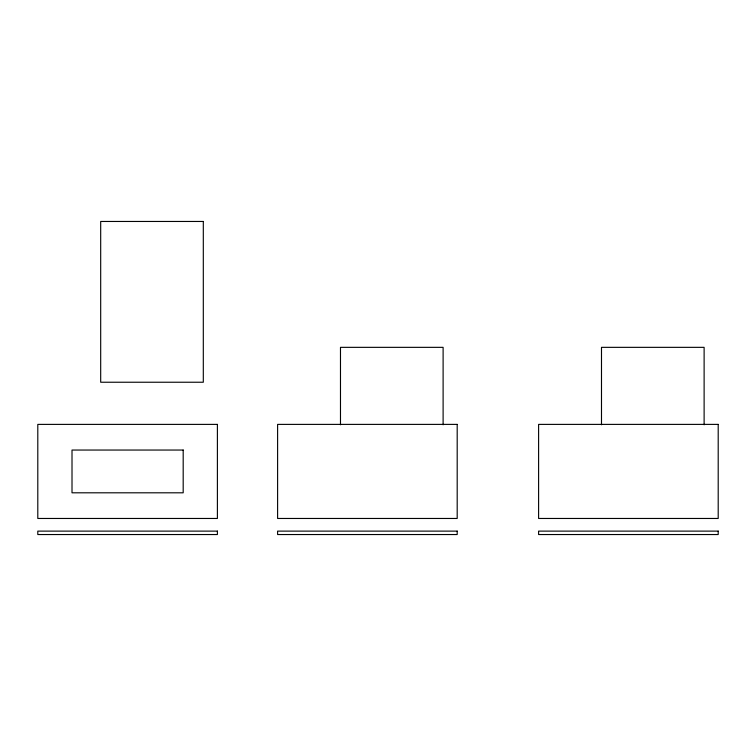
<?xml version="1.0" encoding="UTF-8"?>
<svg xmlns="http://www.w3.org/2000/svg" width="756" height="756" viewBox="0 0 756 756"><rect width="100%" height="100%" fill="white"/><g stroke="black" fill="none" stroke-linecap="round" stroke-linejoin="round"><path stroke-width="1.13" d="M704.12 424.796L704.12 347.344L601.492 347.344L601.492 424.796M443.11 424.796L443.11 347.344L340.483 347.344L340.483 424.796M203.307 221.461L100.69 221.461L100.69 382.234L203.307 382.234L203.307 221.461M217.397 424.39L37.8 424.39L37.8 518.465L217.397 518.465L217.397 424.39M457.191 424.39L277.603 424.39L277.603 518.465L457.191 518.465L457.191 424.39M718.2 424.39L538.603 424.39L538.603 518.465L718.2 518.465L718.2 424.39M183.188 450.047L72.009 450.047L72.009 492.808L183.188 492.808L183.188 450.047M217.397 531.118L37.8 531.118L37.8 534.539L217.397 534.539L217.397 531.118M457.191 531.118L277.603 531.118L277.603 534.539L457.191 534.539L457.191 531.118M718.2 531.118L538.603 531.118L538.603 534.539L718.2 534.539L718.2 531.118"/></g></svg>
